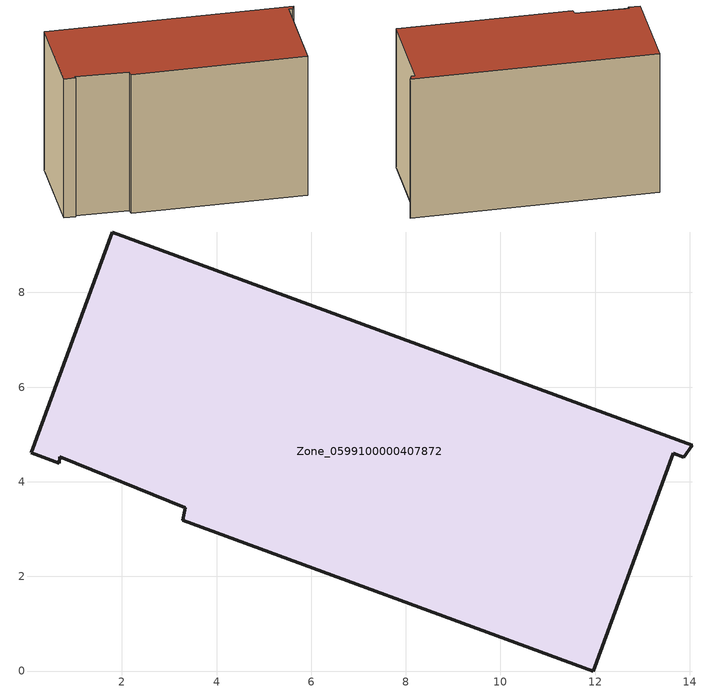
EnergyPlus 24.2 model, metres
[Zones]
Zone_0599100000407872
 floor ground (C_G): 14.06,4.77 13.87,4.52 13.65,4.6 11.96,0 3.29,3.19 3.33,3.45 0.69,4.53 0.68,4.39 0.08,4.62 1.8,9.28 z0
 wall outside (C_F): 13.87,4.52 14.06,4.77 1.8,9.28 0.08,4.62 0.68,4.39 0.69,4.53 3.33,3.45 3.29,3.19 11.96,0 13.65,4.6 13.87,4.52 z0:8.25
 roof outside (C_R): 0.08,4.62 0.68,4.39 0.69,4.53 3.33,3.45 3.29,3.19 11.96,0 13.65,4.6 13.87,4.52 14.06,4.77 1.8,9.28 z8.25
[BUILDING]
Pand.0599100000407872: North Axis=0; Terrain=City; Loads Convergence Tolerance Value=0.04; Temperature Convergence Tolerance Value=0.4; Solar Distribution=FullExterior; Maximum Number of Warmup Days=25; Minimum Number of Warmup Days=1
[Site:Location]
Rotterdam.The.Hague.AP_ZH_NLD Design_Conditions: Latitude=51.96; Longitude=4.45; Time Zone=1; Elevation=-4.5
[SITE:GROUNDTEMPERATURE:BUILDINGSURFACE]
18, 18, 18, 18, 18, 18, 18, 18, 18, 18, 18, 18
[MATERIAL] Thermal Absorptance=0.9; Solar Absorptance=0.7; Visible Absorptance=0.7
Name | Roughness | Thickness | Conductivity | Density | Specific Heat
G.TI.1992-2005 | MediumSmooth | 0.15 | 0.06 | 540 | 1210
F.TI.1992-2005 | Rough | 0.3 | 0.12 | 1920 | 840
R.TI.1992-2005 | MediumRough | 0.2 | 0.08 | 1500 | 1000
[CONSTRUCTION]
C_G: G.TI.1992-2005
C_F: F.TI.1992-2005
C_R: R.TI.1992-2005
[ZONE]
Zone_0599100000407872: Type=1; Multiplier=1; Ceiling Height=Autocalculate; Volume=Autocalculate; Floor Area=autocalculate; Part of Total Floor Area=Yes
[ZONEINFILTRATION:DESIGNFLOWRATE]
Infil_Zone_0599100000407872: Zone or ZoneList or Space or SpaceList=Zone_0599100000407872; Schedule=AlwaysOn; Design Flow Rate Calculation Method=Flow/Area; Flow Rate per Floor Area=0.0015; Constant Term Coefficient=1; Temperature Term Coefficient=0; Velocity Term Coefficient=0; Velocity Squared Term Coefficient=0
[HVACTEMPLATE:ZONE:IDEALLOADSAIRSYSTEM]
Zone_0599100000407872: Maximum Heating Supply Air Temperature=50; Minimum Cooling Supply Air Temperature=13; Maximum Heating Supply Air Humidity Ratio=0.0156; Minimum Cooling Supply Air Humidity Ratio=0.0077; Heating Limit=NoLimit; Cooling Limit=NoLimit; Dehumidification Control Type=ConstantSensibleHeatRatio; Cooling Sensible Heat Ratio=0.7; Dehumidification Setpoint=60; Humidification Control Type=None; Humidification Setpoint=30; Outdoor Air Method=None; Outdoor Air Flow Rate per Person=0.00944; Outdoor Air Flow Rate per Zone Floor Area=0; Outdoor Air Flow Rate per Zone=0; Demand Controlled Ventilation Type=None; Outdoor Air Economizer Type=NoEconomizer; Heat Recovery Type=None; Sensible Heat Recovery Effectiveness=0.7; Latent Heat Recovery Effectiveness=0.65
[ZONECONTROL:THERMOSTAT]
ThermostatControl_Zone_0599100000407872: Zone or ZoneList=Zone_0599100000407872; Control Type Schedule=DualSetpointControlType; Control 1=Thermostat_Zone_0599100000407872; Temperature Difference Between Cutout And Setpoint=0
[THERMOSTATSETPOINT:DUALSETPOINT]
Thermostat_Zone_0599100000407872: Heating Setpoint Temperature Schedule=HeatingSetpoint_Zone_0599100000407872; Cooling Setpoint Temperature Schedule=CoolingSetpoint_Zone_0599100000407872
[SCHEDULE:COMPACT]
HeatingSetpoint_Zone_0599100000407872: Through: 12/31, For: AllDays, Until: 24:00, 21
CoolingSetpoint_Zone_0599100000407872: Through: 12/31, For: AllDays, Until: 24:00, 24
DualSetpointControlType: Through: 12/31, For: AllDays, Until: 24:00, 4
AlwaysOn: Through: 12/31, For: AllDays, Until: 24:00, 1
